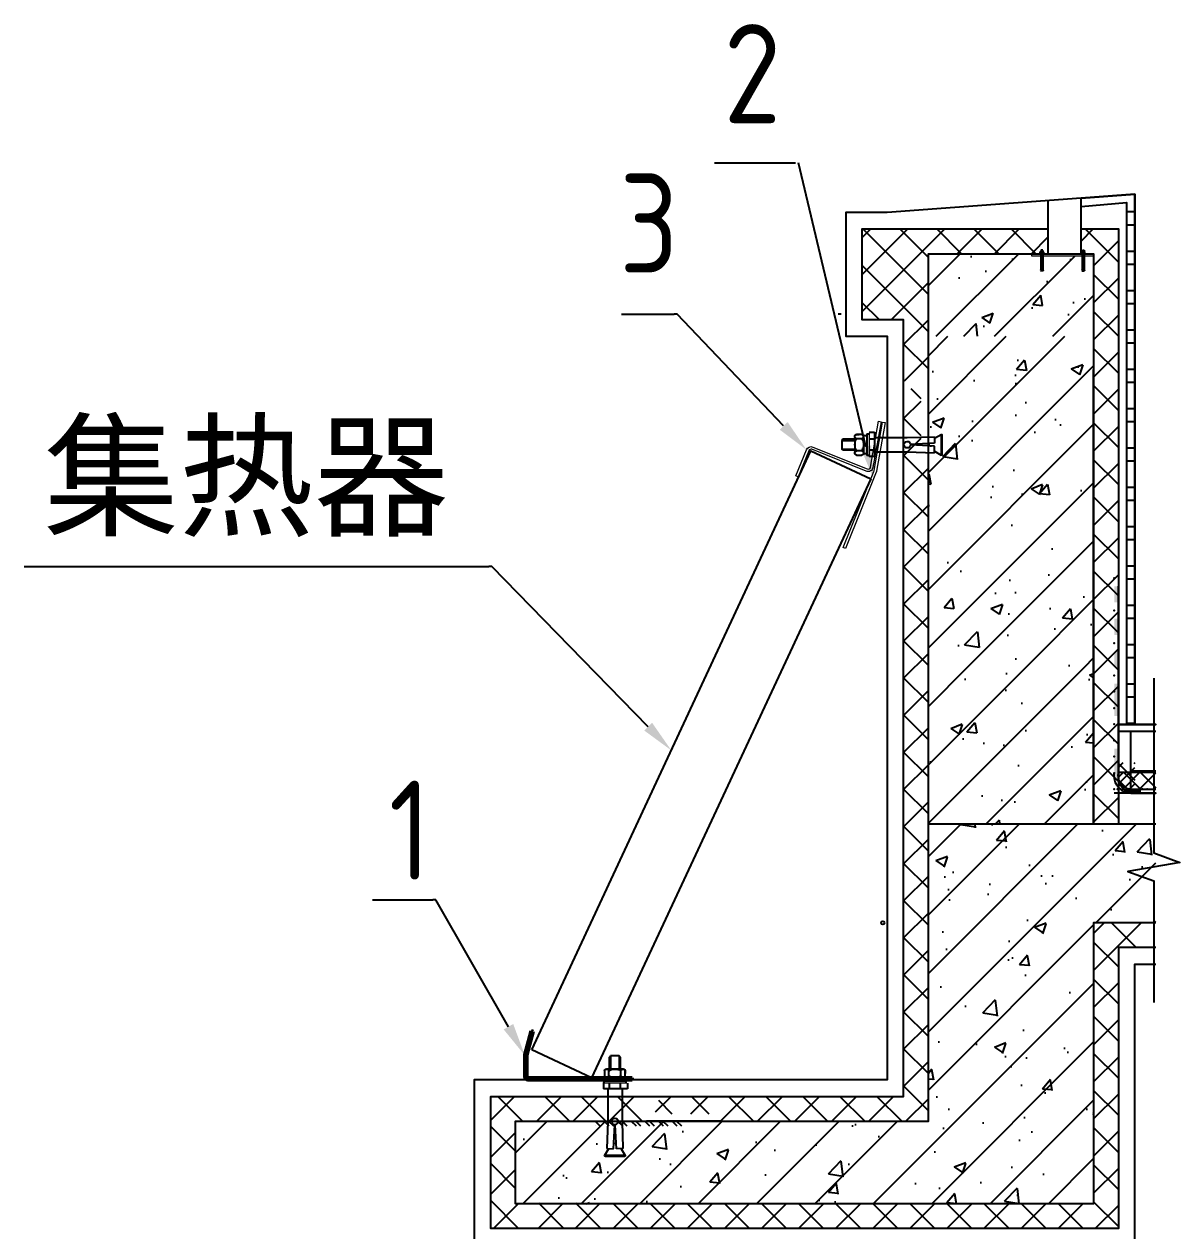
# Model space of a CAD drawing. Extents: x 27938 to 1507990, y 110129 to 923079.
# Drawn here: x 483764 to 490062, y 424843 to 431416 of the extents above; entities that cross this region are included whole.
import ezdxf

# ---------------------------------------------------------------- set-up
doc = ezdxf.new("R2010")
doc.units = 0
doc.header["$LTSCALE"] = 1000
doc.header["$MEASUREMENT"] = 0
doc.linetypes.add('ACAD_ISO02W100', pattern=[15, 12, -3])
for name, color, linetype, lineweight in [('2细实线', 3, 'Continuous', 13), ('文字层', 7, 'Continuous', 9), ('栏杆', 163, 'Continuous', 5)]:
    doc.layers.add(name, color=color, linetype=linetype, lineweight=lineweight)
for name, color, linetype in [('A-detl-FINISH', 1, 'Continuous'), ('A-detl-water-DASH', 210, 'Continuous'), ('A-detl-XH', 8, 'Continuous'), ('Defpoint', 7, 'Continuous'), ('DIM_SYMB', 3, 'Continuous'), ('HANDRAIL', 2, 'Continuous'), ('LWK-建筑-剖面-构件', 4, 'Continuous'), ('PJ', 4, 'Continuous'), ('PUB_HATCH', 8, 'Continuous'), ('SURFACE', 6, 'Continuous'), ('WALL_FNSH', 6, 'Continuous'), ('实线层', 7, 'Continuous'), ('粗实线', 7, 'Continuous'), ('面层', 11, 'Continuous')]:
    doc.layers.add(name, color=color, linetype=linetype)
doc.styles.get("Standard").update_dxf_attribs({"font": 'gbenor.shx', "bigfont": 'gbcbig.shx'})
pattern_1 = [(45, (-3122322.383054935, -1163392.690572171), (-159.0990257669732, 159.0990257669732), []), (49.99999999999999, (-3122322.383054935, -1163392.690572171), (645.534164340678, -56.47692148433559), [67.5, -742.5]), (355, (-3122322.383054935, -1163392.690572171), (-124.8762002517, 676.9729203300108), [54, -594]), (100.4514, (-3122268.588542936, -1163397.396978171), (520.6584435426194, 620.4955878548582), [57.36617099999986, -631.0279007999977]), (46.18420000000002, (-3122322.383054935, -1163212.690572171), (960.51694376308, -148.9671128961162), [101.2499999999996, -1113.749999999996]), (96.63559999999993, (-3122242.339984437, -1163225.104548471), (841.1964349938328, 876.7060838103974), [86.04925919999947, -946.541699999996]), (351.1842000000001, (-3122322.383054935, -1163212.690572171), (841.1957506202642, 876.7067408327921), [81, -891]), (21, (-3122232.383054935, -1163257.690572171), (537.2163469066154, -362.3570015988049), [67.5, -742.5]), (326, (-3122232.383054935, -1163257.690572171), (218.9837987294235, 652.6350405421676), [54, -594]), (71.45140000000002, (-3122187.615045235, -1163287.887017571), (756.2003657233406, 290.2774470389571), [57.36617099999988, -631.0279007999982]), (37.50000000000001, (-3122322.383054935, -1163392.690572171), (10.9438697855616, 299.6044684481803), [0, -586.8000000000001, 0, -603, 0, -596.25]), (7.499999999999999, (-3122322.383054935, -1163392.690572171), (236.7625836979337, 354.9705406941242), [0, -343.7999999999999, 0, -573.3000000000001, 0, -227.25]), (327.5, (-3122523.083054936, -1163392.690572171), (480.440192555168, -20.29938456094178), [0, -225, 0, -702, 0, -931.5]), (317.5, (-3122613.083054936, -1163392.690572171), (524.8675524081475, 90.09448409908593), [0, -292.5, 0, -466.2, 0, -661.5])]
pattern_2 = [(45, (-6496712.136350102, 73043.78346632107), (-101.0278813620279, 101.0278813620279), []), (135, (-6496712.136350102, 73043.78346632107), (-101.0278813620279, -101.0278813620279), [])]

# ---------------------------------------------------------------- blocks, each defined once
blk = doc.blocks.new('0HLS')
at = {"layer": 'PJ'}
for p, q in [((-4.106218116688065, -16.654176101345), (4.10621811678448, -16.65417610134318)), ((-4.106218116688065, -17.90417610134409), (-4.106218116688065, -16.654176101345)), ((-4.106218116688065, -17.90417610134409), (4.10621811678448, -17.904176101345)), ((-2.499999999999994, -17.90417610134318), (-2.499999999999996, -55.39018457949715)), ((-1.976375245819321, -9.556851246164113), (-2.497208577017767, -10.07768457741167)), ((-2.497208577017767, -10.07768457741167), (-2.497208577017767, -13.54990678572903)), ((1.985887064850436, -9.556851246164113), (-1.976375245819321, -9.556851246164113)), ((2.502791406295733, -10.07768457741167), (1.985887064850436, -9.556851246164113)), ((2.086124739628763, -16.30501212562194), (2.086124739628763, -13.89712900656104)), ((2.500000000000005, -17.90417610134409), (2.500000000000003, -55.39018457949715)), ((2.502791406295733, -13.54990678572903), (2.502791406295733, -10.07768457741167)), ((4.10621811678448, -17.904176101345), (4.10621811678448, -16.65417610134318)), ((-2.499999999999996, -55.39018457949715), (-3.333333333333028, -58.72351791283017)), ((-0.4166666666669663, -55.39018457949715), (-2.499999999999996, -55.39018457949715)), ((-0.4166666666669663, -41.20603514621779), (-0.4166666666669681, -58.72351791283017)), ((-0.4166666666669663, -41.20603514621779), (0.4166666666669734, -41.20603514621779)), ((0.4166666666669734, -41.20603514621779), (0.4166666666669716, -58.72351791283017)), ((2.500000000000002, -55.39018457949715), (0.4166666666669721, -55.39018457949715)), ((2.500000000000003, -55.39018457949715), (3.333333333333032, -58.72351791283017)), ((-3.333333333333028, -58.72351791283017), (3.333333333333032, -58.72351791283017)), ((-3.333333333333028, -58.72351791283017), (-2.499999999999998, -59.55685124616412)), ((2.500000000000001, -59.55685124616412), (-2.499999999999998, -59.55685124616412)), ((3.333333333333032, -58.72351791283017), (2.500000000000001, -59.55685124616412))]:
    blk.add_line(p, q, dxfattribs=at)
for points in [[(-4.16586854388424, -16.30501212562194, 0.0806281835895164), (-3.676976678737442, -16.56393442288663, 0.0806281835895167), (-3.13128870329819, -16.65493247405084, 0.0817177255517844), (-2.577736736081527, -16.56631408279008, 0.0817177255517865), (-2.081758624699427, -16.30501212562194)], [(-4.164871889613092, -13.89844338337116, -0.0806281835895164), (-3.675980024466294, -13.63952108615467, -0.0806281835895167), (-3.130292049124358, -13.54852303494226, -0.0817177255517844), (-2.576740081810379, -13.63714142620392, -0.0817177255517865), (-2.080761970525594, -13.89844338337116)], [(2.08399405605906, -16.30871897864381, -0.0410913664802528), (1.05621634254931, -16.56722654137684, -0.0410913664802522), (5.3e-15, -16.65417610134409, -0.041091366480252), (-1.0562163425493, -16.56722654137684, -0.0410913664802523), (-2.083994055962643, -16.30871897864381)], [(2.084990710330208, -13.8947365303984, 0.0410913664802528), (1.057212996820458, -13.63622896766446, 0.0410913664802522), (0.0009966542711535, -13.54927940764992, 0.041091366480252), (-1.055219688278151, -13.63622896766446, 0.0410913664802523), (-2.082997401691494, -13.8947365303984)], [(4.170454718890147, -13.89844338337116, 0.0806281835895164), (3.681562853744258, -13.63952108615467, 0.0806281835895167), (3.135874878305009, -13.54852303494226, 0.0817177255517844), (2.582322911087436, -13.63714142620392, 0.0817177255517865), (2.086344799706244, -13.89844338337116)]]:
    blk.add_lwpolyline(points, format="xyb", dxfattribs=at)
for points in [[(-4.163875235341034, -16.30501212562194), (-4.163875235341034, -13.89712900656013)], [(-3.122208572845915, -13.54990678572903), (3.12779140212479, -13.54990678572903)], [(4.169458064619908, -16.30501212562194), (4.169458064619908, -14.59157344822415), (4.169458064619908, -13.89712900656013)]]:
    blk.add_lwpolyline(points, dxfattribs=at)
for radius, start, end in [(1.72650467747855, 232.8744671269124, 251.5612685906884), (1.726504677475728, 251.5612685909522, 270.2480700547298), (1.726504677475883, 270.2480700544693, 288.6868014636777), (1.726504677479192, 288.6868014640072, 307.1255328731287)]:
    blk.add_arc((3.127403105027047, -14.92844397891258), radius, start, end, dxfattribs=at)
blk = doc.blocks.new('0埋件')
at = {"layer": '栏杆'}
blk.add_lwpolyline([(-75, 0), (75, 0), (75, 5), (-75, 5)], close=True, dxfattribs=at)
blk.add_blockref('0HLS', (-50.004755909511, 22.90417610134318), dxfattribs=at)
at = {"layer": '栏杆', "xscale": -1}
blk.add_blockref('0HLS', (50.004755909511, 22.90417610134318), dxfattribs=at)
blk = doc.blocks.new('$LinePat$防水层1')
at = {"color": 0}
blk.add_solid([(150, 0), (450, 0), (150, -100), (450, -100)], dxfattribs=at)
at = {"layer": 'Defpoint'}
for p in [(0, 0), (600, 0)]:
    blk.add_point(p, dxfattribs=at)
blk = doc.blocks.new('3')
at = {"color": 7, "linetype": 'Continuous', "lineweight": 50}
for p, q in [((-1020.442748615048, 442.3550840575096), (-1012.733104952636, 471.1278659138846)), ((-1018.027934049325, 441.7080364447529), (-1010.318290386913, 470.4808183011286)), ((-1012.733104952636, 471.1278659138846), (-1010.318290386913, 470.4808183011286)), ((-1020.562008223036, 441.4492173996506), (-1020.562008223036, 415.3436304854022)), ((-1018.062008223036, 441.4492173996504), (-1018.062008223036, 415.3436304854022)), ((-890.5620082230369, 414.3436304854022), (-1017.062008223036, 414.3436304854022)), ((-890.5620082230369, 411.8436304854022), (-1017.062008223036, 411.8436304854022)), ((-890.5620082230369, 414.3436304854022), (-890.5620082230369, 411.8436304854022))]:
    blk.add_line(p, q, dxfattribs=at)
for centre, radius, start, end in [((-1017.062008223036, 441.4492173996506), 3.5, 165.0000000000004, 180), ((-1017.062008223036, 441.4492173996504), 1, 165.0000000000012, 180), ((-1017.062008223036, 415.3436304854022), 3.5, 180, 270), ((-1017.062008223036, 415.3436304854022), 1, 180, 270)]:
    blk.add_arc(centre, radius, start, end, dxfattribs=at)
blk = doc.blocks.new('1233')
for p, q in [((-156521.6368284314, -71882.33258047688), (-156526.6368284314, -71882.33258047688)), ((-156526.6368284314, -71882.33258047688), (-156526.6368284314, -71904.33258047688)), ((-156521.6368284314, -71904.33258047688), (-156526.6368284314, -71904.33258047688))]:
    blk.add_line(p, q)
at = {"lineweight": -3}
for p, q in [((-156521.6368284314, -71882.33258047688), (-156526.6368284314, -71882.33258047688)), ((-156526.6368284314, -71888.83258047688), (-156521.6368284314, -71888.83258047688)), ((-156519.6368284314, -71885.83258047688), (-156516.6368284314, -71885.83258047688)), ((-156516.6368284314, -71886.83258047688), (-156516.6368284314, -71888.33258047688)), ((-156516.6368284314, -71888.83258047688), (-156516.6368284314, -71886.83258047688)), ((-156516.6368284314, -71886.83258047688), (-156516.6368284314, -71900.83258047688)), ((-156516.6368284314, -71888.33258047688), (-156516.6368284314, -71893.83258047688)), ((-156515.1368284314, -71884.33258047688), (-156510.1368284314, -71884.33258047688)), ((-156515.1368284314, -71888.33258047688), (-156510.1368284314, -71888.33258047688)), ((-156510.1368284314, -71884.33258047688), (-156512.6368284314, -71884.33258047688)), ((-156508.6368284314, -71886.83258047688), (-156508.6368284314, -71900.83258047688)), ((-156496.6368284314, -71889.83258047688), (-156496.6368284314, -71897.83258047688)), ((-156526.6368284314, -71898.83258047688), (-156521.6368284314, -71898.83258047688)), ((-156519.6368284314, -71894.33258047688), (-156516.6368284314, -71892.60052966932)), ((-156519.6368284314, -71895.33258047688), (-156516.6368284314, -71893.60052966932)), ((-156516.6368284314, -71900.83258047688), (-156516.6368284314, -71898.83258047688)), ((-156516.6368284314, -71900.83258047688), (-156516.6368284314, -71899.33258047688)), ((-156515.1368284314, -71899.33258047688), (-156510.1368284314, -71899.33258047688)), ((-156508.6368284314, -71898.83258047688), (-156497.6368284314, -71898.83258047688)), ((-156516.6368284314, -71901.83258047688), (-156519.6368284314, -71901.83258047688)), ((-156510.1368284314, -71903.33258047688), (-156515.1368284314, -71903.33258047688)), ((-156510.1368284314, -71903.33258047688), (-156512.6368284314, -71903.33258047688))]:
    blk.add_line(p, q, dxfattribs=at)
at = {"linetype": 'ACAD_ISO02W100', "lineweight": -3}
blk.add_line((-156508.6368284314, -71888.83258047688), (-156497.6368284314, -71888.83258047688), dxfattribs=at)
at = {"lineweight": -3}
for centre, radius, start, end in [((-156514.6368284314, -71886.33258047688), 2.06155281280883, 194.0362434667132, 255.9637565340943), ((-156505.8034950981, -71893.83258047688), 10.83333333333307, 149.4897625931668, 210.5102374068332), ((-156510.6368284314, -71886.33258047688), 2.06155281280883, 284.0362434659057, 75.96375653409432), ((-156519.4701617648, -71893.83258047688), 10.83333333333307, 329.4897625931667, 30.51023740683322), ((-156514.6368284314, -71901.33258047688), 2.06155281280883, 104.0362434659057, 165.9637565332868), ((-156510.6368284314, -71901.33258047688), 2.06155281280883, 284.0362434659057, 75.96375653409432)]:
    blk.add_arc(centre, radius, start, end, dxfattribs=at)
at = {"layer": '粗实线', "lineweight": -3}
for p, q in [((-156588.5759809469, -71902.83927094797), (-156588.5759809469, -71884.8258900058)), ((-156587.8259809469, -71884.392877304), (-156587.8259809469, -71903.27228364977)), ((-156581.6477777166, -71887.95986460207), (-156587.8259809469, -71884.392877304)), ((-156581.6215991069, -71886.46009305934), (-156581.7263135455, -71892.45917923027)), ((-156581.6215991069, -71886.46009305934), (-156581.6477777166, -71887.95986460207)), ((-156519.6368284314, -71883.83258047688), (-156521.6368284314, -71883.83258047688)), ((-156519.6368284314, -71883.83258047688), (-156519.6368284314, -71903.83258047688)), ((-156516.6368284314, -71886.83258047688), (-156516.6368284314, -71885.83258047688)), ((-156496.6368284314, -71889.83258047688), (-156508.6368284314, -71889.83258047688)), ((-156497.6368284314, -71888.83258047688), (-156496.6368284314, -71889.83258047688)), ((-156581.6477777166, -71899.70529635169), (-156587.8259809469, -71903.27228364977)), ((-156581.6215991069, -71901.20506789442), (-156581.7263135455, -71895.2059817235)), ((-156581.6215991069, -71901.20506789442), (-156581.6477777166, -71899.70529635169)), ((-156516.6368284314, -71900.83258047688), (-156516.6368284314, -71901.83258047688)), ((-156496.6368284314, -71897.83258047688), (-156508.6368284314, -71897.83258047688)), ((-156497.6368284314, -71898.83258047688), (-156496.6368284314, -71897.83258047688)), ((-156521.6368284314, -71903.83258047688), (-156519.6368284314, -71903.83258047688))]:
    blk.add_line(p, q, dxfattribs=at)
at = {"layer": '粗实线', "linetype": 'ACAD_ISO02W100', "lineweight": -3}
for p, q in [((-156556.6368284314, -71887.33258047688), (-156581.6215991069, -71886.46009305934)), ((-156526.6368284314, -71887.33258047688), (-156556.6368284314, -71887.33258047688)), ((-156581.7263135455, -71892.45917923027), (-156559.6323437876, -71893.66860562819)), ((-156581.7263135455, -71895.2059817235), (-156559.6323437876, -71893.99655532558)), ((-156556.6368284314, -71900.33258047688), (-156581.6215991069, -71901.20506789442)), ((-156526.6368284314, -71900.33258047688), (-156556.6368284314, -71900.33258047688))]:
    blk.add_line(p, q, dxfattribs=at)
at = {"layer": '粗实线', "lineweight": 13}
for p, q in [((-156521.6368284314, -71888.83258047688), (-156526.6368284314, -71888.83258047688)), ((-156521.6368284314, -71882.83258047688), (-156521.6368284314, -71904.83258047688)), ((-156576.7796746641, -71892.72995880083), (-156576.7796746641, -71894.93520215293))]:
    blk.add_line(p, q, dxfattribs=at)
at = {"layer": '粗实线', "lineweight": -3}
for centre, radius, start, end in [((-156588.0759809469, -71884.8258900058), 0.5, 60.0000000001465, 180), ((-156514.6350067274, -71886.33440218086), 2.063762379009298, 104.0730426015303, 165.9269573992804), ((-156510.6360856431, -71886.33213480387), 2.060940384829252, 345.9467280168325, 75.9807850496404), ((-156556.6368284314, -71893.83258047688), 3, 183.1332503600567, 176.8667496399433), ((-156510.6360856431, -71901.33302614989), 2.060940384829252, 284.0192149503596, 14.05327198316746), ((-156588.0759809469, -71902.83927094797), 0.5, 180, 299.9999999998535), ((-156514.6350067274, -71901.3307587729), 2.063762379009298, 194.0730426007196, 255.9269573984697)]:
    blk.add_arc(centre, radius, start, end, dxfattribs=at)

msp = doc.modelspace()

# ---------------------------------------------------------------- hatches: boundary and pattern name
at = {"layer": 'A-detl-XH', "linetype": 'Continuous'}
h = msp.add_hatch(dxfattribs=at)
h.set_pattern_fill('ANSI32', color=256, scale=45, angle=315, style=0)
h.set_pattern_definition([(0, (-231906.4674847313, 2024879.217914215), (4.815e-14, 214.3125), []), (0, (-231835.0299538755, 2024807.780383359), (4.815e-14, 214.3125), [])])
h.paths.add_polyline_path([(489771.5026938993, 427600.505578825), (489816.5026938993, 427600.505578825), (489816.5026938993, 430489.4923201147), (489670.2526938993, 430478.768756475), (489524.0026938972, 430468.0451928352), (489524.0026938972, 430423.0451928347), (489771.5026938993, 430444.4923201147)])
h = msp.add_hatch(dxfattribs=at)
h.set_pattern_fill('多孔材料', color=256, scale=22.5, style=0)
h.set_pattern_definition([(45, (-231838.9674847313, 2024024.217914215), (-45.00004574500798, 45.00004574500798), []), (135, (-231838.9674847313, 2024024.217914215), (-45.00004574500798, -45.00004574500798), [])])
h.paths.add_polyline_path([(489726.5026938972, 427227.005578825), (489816.5026938972, 427227.005578825), (489816.5026938972, 427393.5055788255), (489726.5026938972, 427393.5055788255)])
h = msp.add_hatch(dxfattribs=at)
h.set_pattern_fill('多孔材料', color=256, scale=22.5, style=0)
h.set_pattern_definition([(45, (-232676.2670136295, 2024213.217914215), (-45.00004574500798, 45.00004574500798), []), (135, (-232676.2670136295, 2024213.217914215), (-45.00004574500798, -45.00004574500798), [])])
h.paths.add_polyline_path([(489930.4678748561, 427249.5055788244), (489930.4678748561, 427339.505578825), (489726.5026938993, 427339.505578825), (489726.5026938972, 427249.5055788244)])
at = {"layer": 'LWK-建筑-剖面-构件'}
h = msp.add_hatch(dxfattribs=at)
h.set_pattern_fill('金属', color=8, scale=20.95632000144246, angle=89.99999999999984, style=0)
h.set_pattern_definition([(134.9999999999998, (-9696889.788995419, -136869.1192407485), (-37.04588995433822, -37.04588995433799), []), (134.9999999999998, (-9696889.788995419, -136844.4219808201), (-37.04588995433822, -37.04588995433799), [])])
h.paths.add_polyline_path([(487366.2077734823, 425440.5055788108), (487366.2077734823, 425414.3829630759), (486875.3477734904, 425414.3829630759), (486875.3477734904, 425440.5055788108)])
at = {"layer": 'PUB_HATCH', "linetype": 'ByBlock'}
h = msp.add_hatch(dxfattribs=at)
h.set_pattern_fill('ANSI37', color=256, scale=90, style=0)
h.set_pattern_definition(pattern_2)
h.paths.add_polyline_path([(488331.5026938972, 430300.5055788087), (488331.5026938972, 429805.5055788087), (488556.5026938993, 429805.5055788098), (488556.5026938993, 429473.318307756), (488691.5026938972, 429473.318307756), (488691.5026938972, 430165.5055788098), (489344.0026938972, 430165.5055788087), (489344.0026938972, 430300.5055788087)])
h = msp.add_hatch(dxfattribs=at)
h.set_pattern_fill('ANSI37', color=256, scale=90, style=0)
h.set_pattern_definition(pattern_2)
h.paths.add_polyline_path([(489726.5026938972, 427060.5055788098), (489591.5026938972, 427060.5055788098), (489591.5026938972, 430165.5055788087), (489524.0026938972, 430165.5055788087), (489524.0026938972, 430300.5055788087), (489726.5026938993, 430300.5055788098)])
at = {"layer": 'PUB_HATCH'}
h = msp.add_hatch(dxfattribs=at)
h.set_pattern_fill('钢筋混凝土', color=256, scale=90, style=0)
h.set_pattern_definition([(45, (-161537.8277504802, 328972.0842798816), (-159.0990257669732, 159.0990257669732), []), (49.99999999999999, (-161537.8277504802, 328972.0842798816), (645.534164340678, -56.47692148433559), [67.5, -742.5]), (355, (-161537.8277504802, 328972.0842798816), (-124.8762002517, 676.9729203300108), [54, -594]), (100.4514, (-161484.0332384816, 328967.3778738815), (520.6584435426194, 620.4955878548582), [57.36617099999935, -631.0279007999895]), (46.18420000000002, (-161537.8277504802, 329152.0842798816), (960.51694376308, -148.9671128961162), [101.2499999999988, -1113.749999999989]), (96.63559999999993, (-161457.7846799818, 329139.6703035823), (841.1964349938328, 876.7060838103974), [86.04925919999852, -946.5416999999884]), (351.1842000000001, (-161537.8277504802, 329152.0842798816), (841.1957506202642, 876.7067408327921), [81, -891]), (21, (-161447.8277504802, 329107.0842798816), (537.2163469066154, -362.3570015988049), [67.5, -742.5]), (326, (-161447.8277504802, 329107.0842798816), (218.9837987294235, 652.6350405421676), [54, -594]), (71.45140000000002, (-161403.0597407812, 329076.8878344822), (756.2003657233406, 290.2774470389571), [57.36617099999988, -631.0279007999982]), (37.50000000000001, (-161537.8277504802, 328972.0842798816), (10.9438697855616, 299.6044684481803), [0, -586.8000000000001, 0, -603, 0, -596.25]), (7.499999999999999, (-161537.8277504802, 328972.0842798816), (236.7625836979337, 354.9705406941242), [0, -343.7999999999999, 0, -573.3000000000001, 0, -227.25]), (327.5, (-161738.5277504827, 328972.0842798816), (480.440192555168, -20.29938456094182), [0, -225, 0, -702, 0, -931.5]), (317.5, (-161828.5277504827, 328972.0842798816), (524.8675524081475, 90.09448409908589), [0, -292.5, 0, -466.2, 0, -661.5])])
h.paths.add_polyline_path([(489591.5026938972, 429715.5055788098), (489591.5026938972, 430154.2555788098), (489540.8883946958, 430154.2555788098), (489540.8883946958, 430081.1620597335), (489542.7633946951, 430073.6620597332), (489529.6383946958, 430060.5370597339), (489529.6383946958, 430071.7870597339), (489527.7633946944, 430073.6620597332), (489529.6383946958, 430081.1620597335), (489529.6383946958, 430154.2555788098), (489315.8669931028, 430154.2555788098), (489315.8669931028, 430081.1620597335), (489317.7419931042, 430073.6620597332), (489304.6169931028, 430060.5370597339), (489304.6169931028, 430071.7870597339), (489254.0026938972, 430122.4013589384), (489254.0026938972, 430165.5055788098), (489141.5026938972, 430165.5055788098), (489141.5026938972, 429715.5055788098)])
h.paths.add_polyline_path([(488691.5026938972, 430165.5055788098), (488691.5026938972, 429715.5055788098), (489141.5026938972, 429715.5055788098), (489141.5026938972, 430165.5055788098)])
at = {"layer": 'PUB_HATCH', "linetype": 'ByBlock'}
h = msp.add_hatch(dxfattribs=at)
h.set_pattern_fill('钢筋混凝土', color=256, scale=90, style=0)
h.set_pattern_definition(pattern_1)
h.paths.add_polyline_path([(489591.5026938972, 427915.5055788098), (488691.5026938972, 427915.5055788098), (488691.5026938972, 429715.5055788098), (489591.5026938972, 429715.5055788098)])
h = msp.add_hatch(dxfattribs=at)
h.set_pattern_fill('ANSI37', color=256, scale=90, style=0)
h.set_pattern_definition(pattern_2)
h.paths.add_polyline_path([(488652.246172876, 429430.1942684765), (488652.246172876, 429023.7875737547), (488691.5026938972, 429023.7875737547), (488691.5026938972, 425440.5055788098), (487563.7852431537, 425440.5055788098), (487563.7852431537, 425480.9650788063), (487202.5099434362, 425480.9650788063), (487225.2020116021, 425575.5055788098), (488556.5026938972, 425575.5055788098), (488556.5026938972, 429430.1942684765)])
h = msp.add_hatch(dxfattribs=at)
h.set_pattern_fill('钢筋混凝土', color=256, scale=90, style=0)
h.set_pattern_definition(pattern_1)
h.paths.add_polyline_path([(489591.5026938993, 427915.5055788098), (489141.5026938993, 427915.5055788103), (489141.5026938972, 427060.5055788098), (489591.5026938972, 427060.5055788098)])
h.paths.add_polyline_path([(489141.5026938972, 427915.5055788098), (488691.5026938972, 427915.5055788098), (488691.5026938972, 427060.5055788098), (489141.5026938972, 427060.5055788098)])
h = msp.add_hatch(dxfattribs=at)
h.set_pattern_fill('钢筋混凝土', color=256, scale=90, style=0)
h.set_pattern_definition([(45, (-6496712.136350102, 73043.78346632107), (-159.0990257669732, 159.0990257669732), []), (49.99999999999999, (-6496712.136350102, 73043.78346632107), (645.534164340678, -56.47692148433559), [67.5, -742.5]), (355, (-6496712.136350102, 73043.78346632107), (-124.8762002517, 676.9729203300108), [54, -594]), (100.4514, (-6496658.341838101, 73039.077060321), (520.6584435426194, 620.4955878548582), [57.36617099999977, -631.0279007999962]), (46.18420000000002, (-6496712.136350102, 73223.78346632107), (960.51694376308, -148.9671128961162), [101.2499999999996, -1113.749999999996]), (96.63559999999993, (-6496632.093279597, 73211.36949002079), (841.1964349938328, 876.7060838103974), [86.0492591999993, -946.5416999999948]), (351.1842000000001, (-6496712.136350102, 73223.78346632107), (841.1957506202642, 876.7067408327921), [81, -891]), (21, (-6496622.136350102, 73178.78346632107), (537.2163469066154, -362.3570015988049), [67.5, -742.5]), (326, (-6496622.136350102, 73178.78346632107), (218.9837987294235, 652.6350405421676), [54, -594]), (71.45140000000002, (-6496577.368340401, 73148.5870209207), (756.2003657233406, 290.2774470389571), [57.36617099999988, -631.0279007999982]), (37.50000000000001, (-6496712.136350102, 73043.78346632107), (10.9438697855616, 299.6044684481803), [0, -586.8000000000001, 0, -603, 0, -596.25]), (7.499999999999999, (-6496712.136350102, 73043.78346632107), (236.7625836979337, 354.9705406941242), [0, -343.7999999999999, 0, -573.3000000000001, 0, -227.25]), (327.5, (-6496912.836350102, 73043.78346632107), (480.440192555168, -20.29938456094182), [0, -225, 0, -702, 0, -931.5]), (317.5, (-6497002.836350102, 73043.78346632107), (524.8675524081475, 90.09448409908589), [0, -292.5, 0, -466.2, 0, -661.5])])
h.paths.add_polyline_path([(489930.4678748561, 426520.5055788098), (489930.4678748561, 427060.5055788098), (488691.5026938972, 427060.5055788098), (488691.5026938972, 425440.5055788098), (486441.5026938972, 425440.5055788098), (486441.5026938972, 424990.5055788087), (489591.5026938972, 424990.5055788087), (489591.5026938972, 426520.5055788098)])

# ---------------------------------------------------------------- linework, layer by layer
at = {"linetype": 'ByBlock', "lineweight": -2}
for p, q in [((487323.2468692103, 429835.2206755), (487307.0468692078, 429835.2206755)), ((488215.7563226022, 429835.2206755), (488199.5563226017, 429835.2206755))]:
    msp.add_line(p, q, dxfattribs=at)
for points in [[(487525.464047352, 430661.0046622503), (487967.222090766, 430661.0046622503)], [(488351.1336477994, 429114.5810861847), (487983.4220907664, 430661.0046622503)], [(487019.1312781767, 429835.2206755), (487307.0468692078, 429835.2206755)], [(487902.8843440426, 429227.6853476525), (487323.2468692103, 429835.2206755)]]:
    msp.add_lwpolyline(points, dxfattribs=at)
at = {"color": 1}
for points in [[(488691.5026938972, 427060.5055788098), (488691.5026938972, 430165.5055788098), (489591.5026938972, 430165.5055788098), (489591.5026938972, 427060.5055788098), (489591.5026938972, 429535.5055788098)], [(489930.4678748561, 426520.5055788098), (489591.5026938972, 426520.5055788098), (489591.5026938972, 424990.5055788087), (486441.5026938972, 424990.5055788087), (486441.5026938972, 425440.5055788098), (488691.5026938972, 425440.5055788098), (488691.5026938972, 427060.5055788098), (489930.4678748561, 427060.5055788098)]]:
    msp.add_lwpolyline(points, dxfattribs=at)
at = {"linetype": 'Continuous', "lineweight": 0}
msp.add_lwpolyline([(487969.8234669279, 428955.5919656407), (488027.1382757205, 429097.4510953897, -0.4142135623720842), (488062.2866178161, 429112.3706814408), (488357.7074433303, 428993.0129202749, 0.4769755326968021), (488376.0595370083, 429003.1856519131), (488420.049636827, 429252.6659052579), (488433.3445414925, 429250.3216548597), (488389.3544416738, 429000.8414015143, -0.476975532697033), (488352.65025432, 428980.4959382379), (488057.2294288058, 429099.8536994039, 0.414213562372526), (488039.6552577569, 429092.3939063783), (487982.3404489643, 428950.5347766299)], format="xyb", close=True, dxfattribs=at)
msp.add_lwpolyline([(488394.3397214211, 428979.3781611188, 0.05240777928288698), (488395.7659129075, 428984.3518819088), (488442.1992046958, 429247.6881654448), (488455.4941093613, 429245.3439150466), (488409.0197524669, 428981.7747397128, -0.05240777928288698), (488406.9452921232, 428974.5402367458), (488239.258211725, 428559.500148565), (488226.7412296886, 428564.5573375764), (488394.3397214211, 428979.3781611193)], format="xyb", dxfattribs=at)
at = {"color": 5}
msp.add_circle((488442.5768601777, 426520.7558301823), 9.238606318390788, dxfattribs=at)
at = {"lineweight": 0}
for points in [[(487924.5900527531, 429248.3943362655), (488027.1382757205, 429097.4510953897), (487881.1786353322, 429206.9763590395)], [(488380.3198934743, 429121.5210475298), (488392.7734158683, 428939.4636121417), (488321.9474021265, 429107.64112484)]]:
    msp.add_solid(points, dxfattribs=at)
at = {"layer": 'A-detl-FINISH', "linetype": 'Continuous'}
msp.add_line((489794.0026938993, 427348.5055788255), (489930.4678748561, 427348.5055788255), dxfattribs=at)
msp.add_lwpolyline([(489524.0026938972, 430423.0451928347), (489771.5026938993, 430444.4923201147), (489771.5026938993, 427600.505578825)], dxfattribs=at)
msp.add_lwpolyline([(489930.4678748561, 427339.505578825), (489726.5026938972, 427339.505578825, 0.4686291500833193), (489794.0026938993, 427249.505578825), (489794.0026938993, 427564.5055788255)], format="xyb", dxfattribs=at)
at = {"layer": 'A-detl-water-DASH', "linetype": 'Continuous'}
for p, q in [((489726.5026938972, 427297.8580866683), (489726.5026938972, 428354.2555788302)), ((489794.0026938993, 427249.505578825), (489930.4678748561, 427249.505578825))]:
    msp.add_line(p, q, dxfattribs=at)
msp.add_lwpolyline([(489704.0026938972, 427339.505578825, 0.4574223581474308), (489794.0026939035, 427227.0055788244), (489930.4678748561, 427227.005578825), (489704.0026938972, 427227.005578825)], format="xyb", dxfattribs=at)
at = {"layer": 'DIM_SYMB', "color": 1, "lineweight": -2}
msp.add_lwpolyline([(489920.0088037954, 427854.2106865947), (489920.0088037954, 426901.5481635464), (490061.7588037954, 426849.9553828393), (489778.2588037954, 426799.9666838082), (489920.0088037954, 426749.6731635464), (489920.0088037954, 426086.5862529077)], dxfattribs=at)
at = {"layer": 'HANDRAIL'}
msp.add_lwpolyline([(489344.0026938972, 430165.5055788092), (489344.0026938972, 430454.8469606482)], dxfattribs=at)
at = {"layer": 'LWK-建筑-剖面-构件', "color": 0}
msp.add_line((487563.7852431558, 425440.5055788108), (487154.7352431625, 425440.5055788108), dxfattribs=at)
at = {"layer": 'PUB_HATCH', "linetype": 'ByBlock'}
for p, q in [((489591.5026938972, 426462.8995677356), (489649.108704972, 426520.5055788103)), ((489591.5026938972, 426260.8438050115), (489851.1644676955, 426520.5055788103)), ((489823.7782514658, 426385.5055788092), (489688.7782514658, 426520.5055788092)), ((489726.5026938972, 426280.7253736537), (489591.5026938951, 426415.7253736542)), ((489726.5026938972, 426078.6696109296), (489591.5026938972, 426213.6696109301)), ((489591.5026938972, 426058.7880422879), (489726.5026938972, 426193.7880422874)), ((489726.5026938972, 425876.6138482055), (489591.5026938951, 426011.6138482061)), ((489591.5026938972, 425856.7322795628), (489726.5026938972, 425991.7322795623)), ((489726.5026938972, 425674.5580854815), (489591.5026938972, 425809.558085482)), ((489591.5026938972, 425654.6765168392), (489726.5026938972, 425789.6765168387)), ((489726.5026938972, 425472.5023227574), (489591.5026938972, 425607.5023227574)), ((486306.5026938993, 425446.4014322528), (486435.6068404558, 425575.5055788098)), ((486479.7187597119, 425440.5055788051), (486344.7187597078, 425575.5055788098)), ((486557.6273354156, 425440.5055788061), (486692.6273354198, 425575.5055788103)), ((486736.739254678, 425440.5055788056), (486601.7392546738, 425575.5055788092)), ((486755.1449692954, 425440.5055788061), (486890.1449692996, 425575.5055788103)), ((486934.2568885557, 425440.5055788056), (486799.2568885536, 425575.5055788092)), ((486952.6626031752, 425440.5055788061), (487087.6626031793, 425575.5055788103)), ((487131.7745224355, 425440.5055788056), (486996.7745224334, 425575.5055788092)), ((489591.5026938972, 425452.6207541152), (489726.5026938972, 425587.6207541146)), ((486441.5026938972, 425276.6658818967), (486306.5026938972, 425411.6658818957)), ((487154.7183658987, 425440.5055788056), (487154.7405389139, 425440.5277518207)), ((489726.5026938972, 425270.4465600328), (489591.5026938972, 425405.4465600338)), ((486306.5026938972, 425244.3456695292), (486441.5026938951, 425379.3456695271)), ((489591.5026938972, 425250.5649913916), (489726.5026938972, 425385.5649913911)), ((486441.5026938972, 425074.6101191727), (486306.5026938972, 425209.6101191716)), ((489726.5026938972, 425068.3907973087), (489591.5026938972, 425203.3907973092)), ((486306.5026938993, 425042.2899068051), (486441.5026938972, 425177.2899068036)), ((489591.5026938972, 425048.5092286665), (489726.5026938972, 425183.509228666)), ((486458.5514715371, 424855.5055788082), (486306.5026938972, 425007.5543564475)), ((489726.5026938972, 424866.3350345852), (489591.5026938972, 425001.3350345857)), ((486566.9308513399, 424858.2930933717), (486701.9308513399, 424993.2930933722)), ((486703.7081942506, 424858.2930933722), (486568.7081942527, 424993.2930933711)), ((486768.9866140656, 424858.2930933706), (486903.9866140656, 424993.2930933711)), ((486905.7639569741, 424858.2930933711), (486770.7639569762, 424993.2930933701)), ((486973.82989135, 424855.5055788087), (487108.82989135, 424990.5055788092)), ((487110.6072342606, 424855.5055788087), (486975.6072342627, 424990.5055788077)), ((487175.8856540736, 424855.5055788087), (487310.8856540736, 424990.5055788092)), ((487312.6629969842, 424855.5055788082), (487177.6629969863, 424990.5055788077)), ((487377.9414167992, 424855.5055788092), (487512.9414167992, 424990.5055788098)), ((487514.7187597099, 424855.5055788077), (487379.7187597099, 424990.5055788087)), ((487579.9971795228, 424855.5055788092), (487714.9971795228, 424990.5055788098)), ((487716.7745224334, 424855.5055788082), (487581.7745224334, 424990.5055788077)), ((487782.0529422463, 424855.5055788087), (487917.0529422463, 424990.5055788092)), ((487918.830285157, 424855.5055788087), (487783.830285157, 424990.5055788087)), ((487984.1087049699, 424855.5055788087), (488119.1087049699, 424990.5055788092)), ((488120.8860478805, 424855.5055788082), (487985.8860478826, 424990.5055788077)), ((488186.1644676955, 424855.5055788092), (488321.1644676955, 424990.5055788092)), ((488322.9418106062, 424855.5055788077), (488187.9418106062, 424990.5055788087)), ((488388.2202304191, 424855.5055788092), (488523.2202304191, 424990.5055788098)), ((488524.9975733297, 424855.5055788082), (488389.9975733297, 424990.5055788082)), ((488590.2759931426, 424855.5055788087), (488725.2759931426, 424990.5055788087)), ((488727.0533360554, 424855.5055788077), (488592.0533360533, 424990.5055788087)), ((488792.3317558662, 424855.5055788087), (488927.3317558662, 424990.5055788092)), ((488929.1090987768, 424855.5055788082), (488794.1090987789, 424990.5055788077)), ((488994.3875185918, 424855.5055788098), (489129.3875185918, 424990.5055788092)), ((489131.1648615025, 424855.5055788071), (488996.1648615025, 424990.5055788082)), ((489196.4432813154, 424855.5055788092), (489331.4432813154, 424990.5055788098)), ((489333.220624226, 424855.5055788082), (489198.220624226, 424990.5055788082)), ((489398.4990440389, 424855.5055788092), (489533.4990440389, 424990.5055788087)), ((489535.2763869517, 424855.5055788071), (489400.2763869496, 424990.5055788082)), ((489600.5548067625, 424855.5055788087), (489726.5026938972, 424981.4534659424))]:
    msp.add_line(p, q, dxfattribs=at)
at = {"layer": 'SURFACE'}
msp.add_line((486321.7741286264, 424855.5055788092), (486456.7741286264, 424990.5055788098), dxfattribs=at)
for points in [[(489930.4678748561, 426385.5055788098), (489726.5026938972, 426385.5055788098), (489726.5026938972, 424855.5055788087), (486306.5026938972, 424855.5055788087), (486306.5026938972, 425575.5055788098), (488556.5026938972, 425575.5055788098), (488556.5026938993, 429805.5055788098), (488331.5026938972, 429805.5055788087), (488331.5026938972, 430300.5055788098), (489344.0026938972, 430300.5055788087)], [(489524.0026938972, 430300.5055788087), (489726.5026938972, 430300.5055788087), (489726.5026938972, 427060.5055788098)]]:
    msp.add_lwpolyline(points, dxfattribs=at)
at = {"layer": 'WALL_FNSH'}
msp.add_line((489726.5026938972, 427564.5055788255), (489930.4678748561, 427564.5055788255), dxfattribs=at)
msp.add_lwpolyline([(489726.5026938972, 427600.505578825), (489930.4678748561, 427600.505578825)], close=True, dxfattribs=at)
at = {"layer": '实线层', "color": 3, "lineweight": -2, "ltscale": 3}
msp.add_lwpolyline([(486529.9022842998, 425828.8981530364), (488051.3280265675, 429091.6061863683), (488377.5988299, 428939.4636121417), (486856.1730876345, 425676.7555788098)], close=True, dxfattribs=at)
at = {"layer": '文字层', "color": 7, "linetype": 'ByBlock', "lineweight": -2}
for p, q in [((486312.894733895, 428462.3847532442), (486296.6947338966, 428462.3847532442)), ((486008.169437854, 426645.6717275524), (485991.9694378535, 426645.6717275524))]:
    msp.add_line(p, q, dxfattribs=at)
for points in [[(483764.4310066745, 428462.3847532442), (486296.6947338966, 428462.3847532442)], [(487164.9148796637, 427589.090986336), (486312.894733895, 428462.3847532442)], [(485663.1928529568, 426645.6717275524), (485991.9694378535, 426645.6717275524)], [(486403.3077408938, 425954.9704372398), (486008.169437854, 426645.6717275524)]]:
    msp.add_lwpolyline(points, dxfattribs=at)
at = {"layer": '文字层', "color": 7, "lineweight": -2}
for points in [[(487186.3880157698, 427610.0410322973), (487290.6151554337, 427460.2521697024), (487143.4417435577, 427568.1409403742)], [(486429.3476937789, 425969.8674454524), (486492.6897901703, 425798.7307199238), (486377.2677880066, 425940.0734290267)]]:
    msp.add_solid(points, dxfattribs=at)
at = {"layer": '面层'}
msp.add_lwpolyline([(489524.0026938972, 430165.5055788092), (489524.0026938972, 430468.0451928347), (489816.5026938993, 430489.4923201147), (489816.5026938993, 427600.505578825), (489816.5026938993, 430489.4923201005), (489524.0026938972, 430468.04519282), (488466.5026938972, 430390.5055788098), (488241.5026938972, 430390.5055788098), (488241.5026938972, 429715.5055788098), (488466.5026938993, 429715.5055788098), (488466.5026938972, 425665.5055788098), (486666.5026938972, 425665.5055788098), (486216.5026938972, 425665.5055788098), (486216.5026938972, 424765.5055788087), (486666.5026938972, 424765.5055788087), (489816.5026938993, 424765.5055788087), (489816.5026938993, 426295.5055788098), (489930.4678748561, 426295.5055788098)], dxfattribs=at)

# ---------------------------------------------------------------- block references
at = {"color": 0, "lineweight": -3, "xscale": -5.940114367207961, "yscale": 5.940114367257075, "zscale": 5.940114367225644}
msp.add_blockref('1233', (-441388.0696883908, 856182.5435498676), dxfattribs=at)
at = {"lineweight": 0, "xscale": 4.5, "yscale": 4.5, "zscale": 4.5}
msp.add_blockref('3', (491085.2188271739, 423812.2092416257), dxfattribs=at)
at = {"color": 0, "lineweight": -3, "xscale": -5.940114367207961, "yscale": 5.940114367257075, "zscale": 5.940114367225644, "rotation": 270}
msp.add_blockref('1233', (914041.0613266086, 1355403.478710446), dxfattribs=at)
at = {"layer": 'A-detl-water-DASH', "linetype": 'Continuous', "xscale": 0.2950000000013097, "yscale": 0.225, "zscale": 0.225, "rotation": 90}
for p in [(489704.0026938972, 428221.5055788297), (489704.0026938972, 428044.5055788285), (489704.0026938972, 427867.5055788278), (489704.0026938972, 427690.5055788271), (489704.0026938972, 427603.5055788264), (489704.0026938972, 427336.5055788257), (489704.0026938972, 427249.505578825)]:
    msp.add_blockref('$LinePat$防水层1', p, dxfattribs=at)
at = {"layer": 'A-detl-water-DASH', "linetype": 'Continuous', "xscale": 0.2252856862431769, "yscale": 0.225, "zscale": 0.225}
for p in [(489722.5602237304, 427249.5055788244), (489749.0026938972, 427249.505578825)]:
    msp.add_blockref('$LinePat$防水层1', p, dxfattribs=at)
at = {"layer": 'HANDRAIL', "xscale": 2.25, "yscale": 2.25, "zscale": 2.25}
msp.add_blockref('0埋件', (489422.7526938972, 430154.2555788092), dxfattribs=at)

# ---------------------------------------------------------------- texts
at = {"layer": '2细实线', "color": 0, "char_height": 540, "width": 9056.480743062255, "attachment_point": 1}
for s, insert in [('2', (487575.4180288025, 431415.7776404097)), ('3', (487007.0299546997, 430601.4546176384)), ('{\\fSimSun|b0|i0|c134|p2;集热器}', (483870.1010207752, 429223.4278383309)), ('1', (485751.5707735874, 427295.141536806))]:
    msp.add_mtext(s, dxfattribs=dict(at, insert=insert))

doc.saveas('drawing.dxf')
